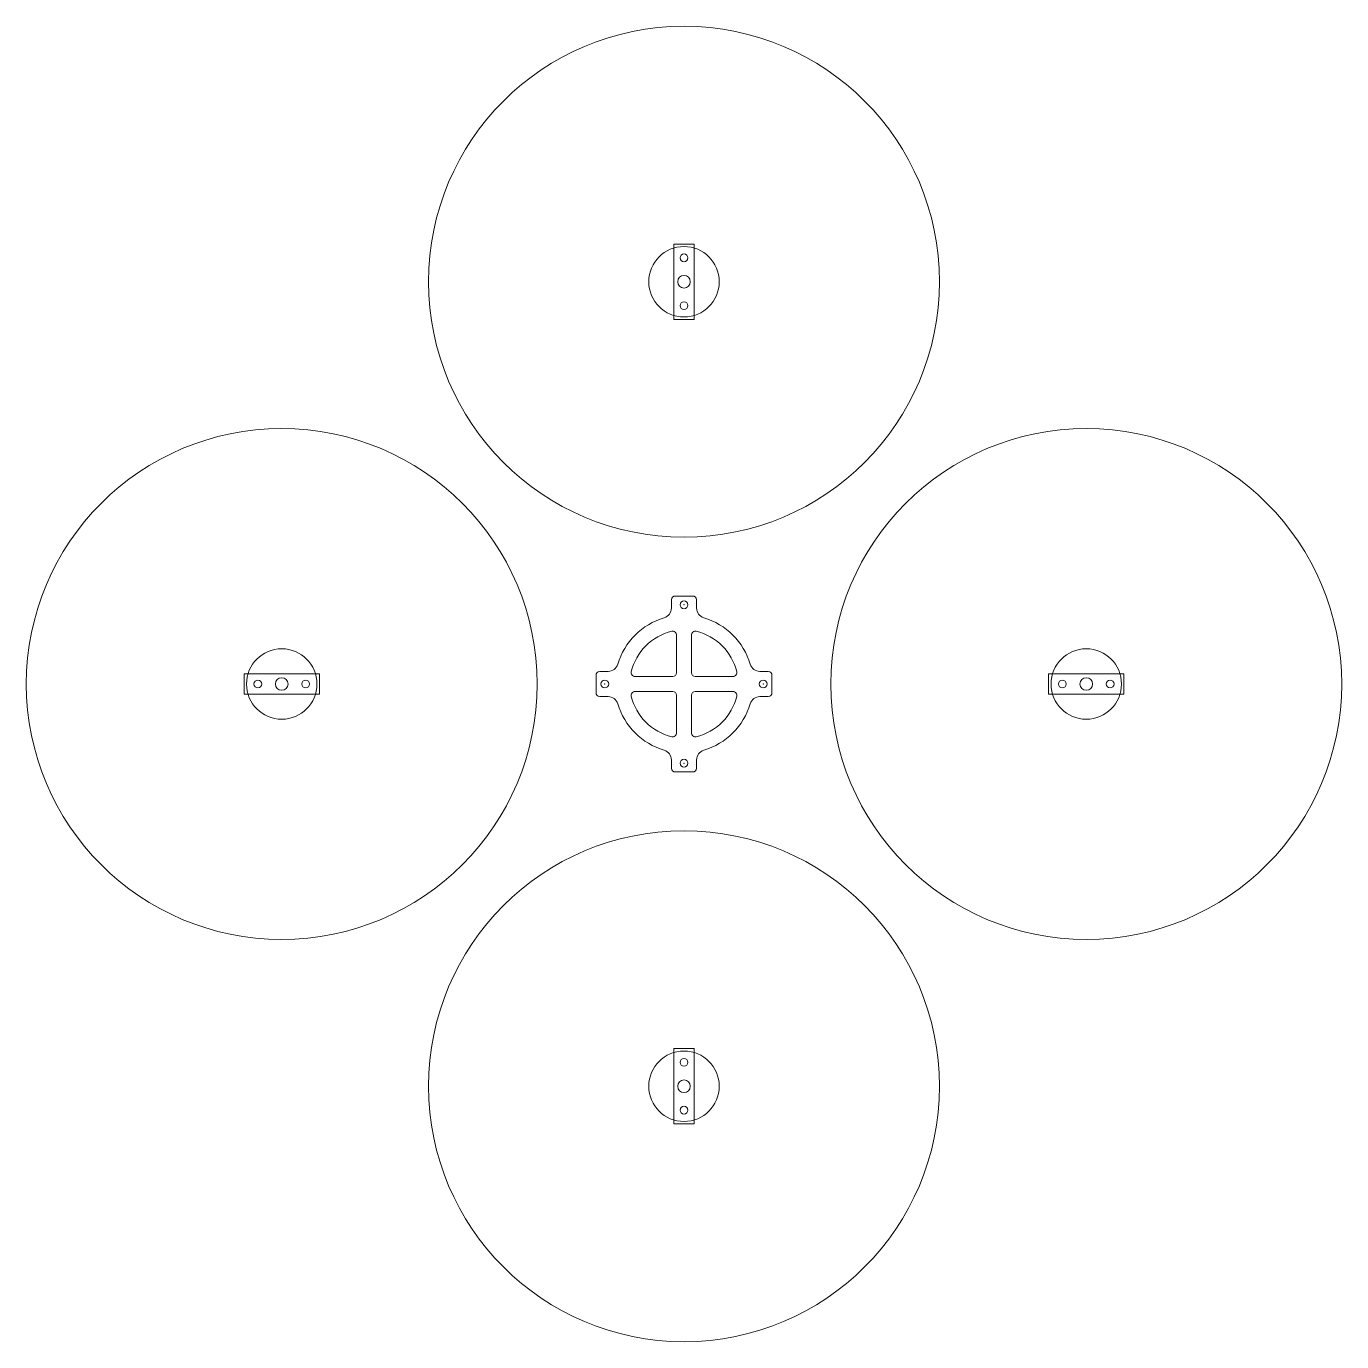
# Model space of a CAD drawing. Header units: millimetres. Extents: x -262 to 262, y -262 to 262.
import ezdxf

# ---------------------------------------------------------------- set-up
doc = ezdxf.new("R2010")
doc.units = ezdxf.units.MM
for name, color, linetype, lineweight in [('carrier_cc_top', 4, 'CONTINUOUS', 0), ('motor', 8, 'CONTINUOUS', 0), ('motor_mount', 6, 'CONTINUOUS', 0), ('props_8inch', 9, 'CONTINUOUS', 0)]:
    doc.layers.add(name, color=color, linetype=linetype, lineweight=lineweight)

msp = doc.modelspace()

# ---------------------------------------------------------------- linework, layer by layer
at = {"layer": 'carrier_cc_top'}
for p, q in [((-5, 30.19), (-5, 33.5)), ((-3.5, 35), (3.5, 35)), ((5, 33.5), (5, 30.19)), ((-3, 4.5), (-3, 19.49)), ((3, 4.5), (3, 19.49)), ((-35, -3.5), (-35, 3.5)), ((-33.5, 5), (-30.19, 5)), ((-4.5, 3), (-19.49, 3)), ((4.5, 3), (19.49, 3)), ((30.19, 5), (33.5, 5)), ((35, 3.5), (35, -3.5)), ((-30.19, -5), (-33.5, -5)), ((-4.5, -3), (-19.49, -3)), ((-3, -4.5), (-3, -19.49)), ((3, -4.5), (3, -19.49)), ((4.5, -3), (19.49, -3)), ((33.5, -5), (30.19, -5)), ((-5, -33.5), (-5, -30.19)), ((5, -30.19), (5, -33.5)), ((3.5, -35), (-3.5, -35))]:
    msp.add_line(p, q, dxfattribs=at)
for centre in [(0, 31.5), (-31.5, 0), (31.5, 0), (0, -31.5)]:
    msp.add_circle(centre, 1.55, dxfattribs=at)
for centre, radius, start, end in [((-3.5, 33.5), 1.5, 90, 180), ((3.5, 33.5), 1.5, 0, 90), ((0, 0), 27.5, 106.6015, 163.3985), ((-9, 30.19), 4, 286.6015, 0), ((9, 30.19), 4, 180, 253.3985), ((0, 0), 27.5, 16.6015, 73.3985), ((0, 0), 21.5, 103.0029, 166.9971), ((-4.5, 19.49), 1.5, 360, 103.0029), ((4.5, 19.49), 1.5, 76.9971, 180), ((0, 0), 21.5, 13.0029, 76.9971), ((-30.19, 9), 4, 270, 343.3985), ((30.19, 9), 4, 196.6015, 270), ((-33.5, 3.5), 1.5, 90, 180), ((-19.49, 4.5), 1.5, 166.9971, 270), ((-4.5, 4.5), 1.5, 270, 360), ((4.5, 4.5), 1.5, 180, 270), ((19.49, 4.5), 1.5, 270, 13.0029), ((33.5, 3.5), 1.5, 0, 90), ((-33.5, -3.5), 1.5, 180, 270), ((-30.19, -9), 4, 16.6015, 90), ((-19.49, -4.5), 1.5, 90, 193.0029), ((0, 0), 21.5, 193.0029, 256.9971), ((-4.5, -4.5), 1.5, 360, 90), ((4.5, -4.5), 1.5, 90, 180), ((0, 0), 21.5, 283.0029, 346.9971), ((19.49, -4.5), 1.5, 346.9971, 90), ((30.19, -9), 4, 90, 163.3985), ((33.5, -3.5), 1.5, 270, 360), ((0, 0), 27.5, 196.6015, 253.3985), ((0, 0), 27.5, 286.6015, 343.3985), ((-4.5, -19.49), 1.5, 256.9971, 360), ((4.5, -19.49), 1.5, 180, 283.0029), ((-9, -30.19), 4, 360, 73.3985), ((9, -30.19), 4, 106.6015, 180), ((-3.5, -33.5), 1.5, 180, 270), ((3.5, -33.5), 1.5, 270, 0)]:
    msp.add_arc(centre, radius, start, end, dxfattribs=at)
for p in [(0, 31.5), (-31.5, 0), (31.5, 0), (0, -31.5)]:
    msp.add_point(p, dxfattribs=at)
at = {"layer": 'motor'}
for centre in [(0, 160), (-160, 0), (160, 0), (0, -160)]:
    msp.add_circle(centre, 14, dxfattribs=at)
at = {"layer": 'motor_mount'}
for p, q in [((-4, 145), (-4, 175)), ((-4, 175), (4, 175)), ((4, 175), (4, 145)), ((4, 145), (-4, 145)), ((-175, 4), (-145, 4)), ((-175, -4), (-175, 4)), ((-145, 4), (-145, -4)), ((145, -4), (145, 4)), ((145, 4), (175, 4)), ((175, 4), (175, -4)), ((-145, -4), (-175, -4)), ((175, -4), (145, -4)), ((-4, -175), (-4, -145)), ((-4, -145), (4, -145)), ((4, -145), (4, -175)), ((4, -175), (-4, -175))]:
    msp.add_line(p, q, dxfattribs=at)
for centre, radius in [((0, 169.5), 1.55), ((0, 160), 2.5), ((0, 150.5), 1.55), ((-169.5, 0), 1.55), ((-160, 0), 2.5), ((-150.5, 0), 1.55), ((150.5, 0), 1.55), ((160, 0), 2.5), ((169.5, 0), 1.55), ((0, -150.5), 1.55), ((0, -160), 2.5), ((0, -169.5), 1.55)]:
    msp.add_circle(centre, radius, dxfattribs=at)
at = {"layer": 'props_8inch'}
for centre in [(0, 160), (-160, 0), (160, 0), (0, -160)]:
    msp.add_circle(centre, 101.6, dxfattribs=at)

doc.saveas('drawing.dxf')
